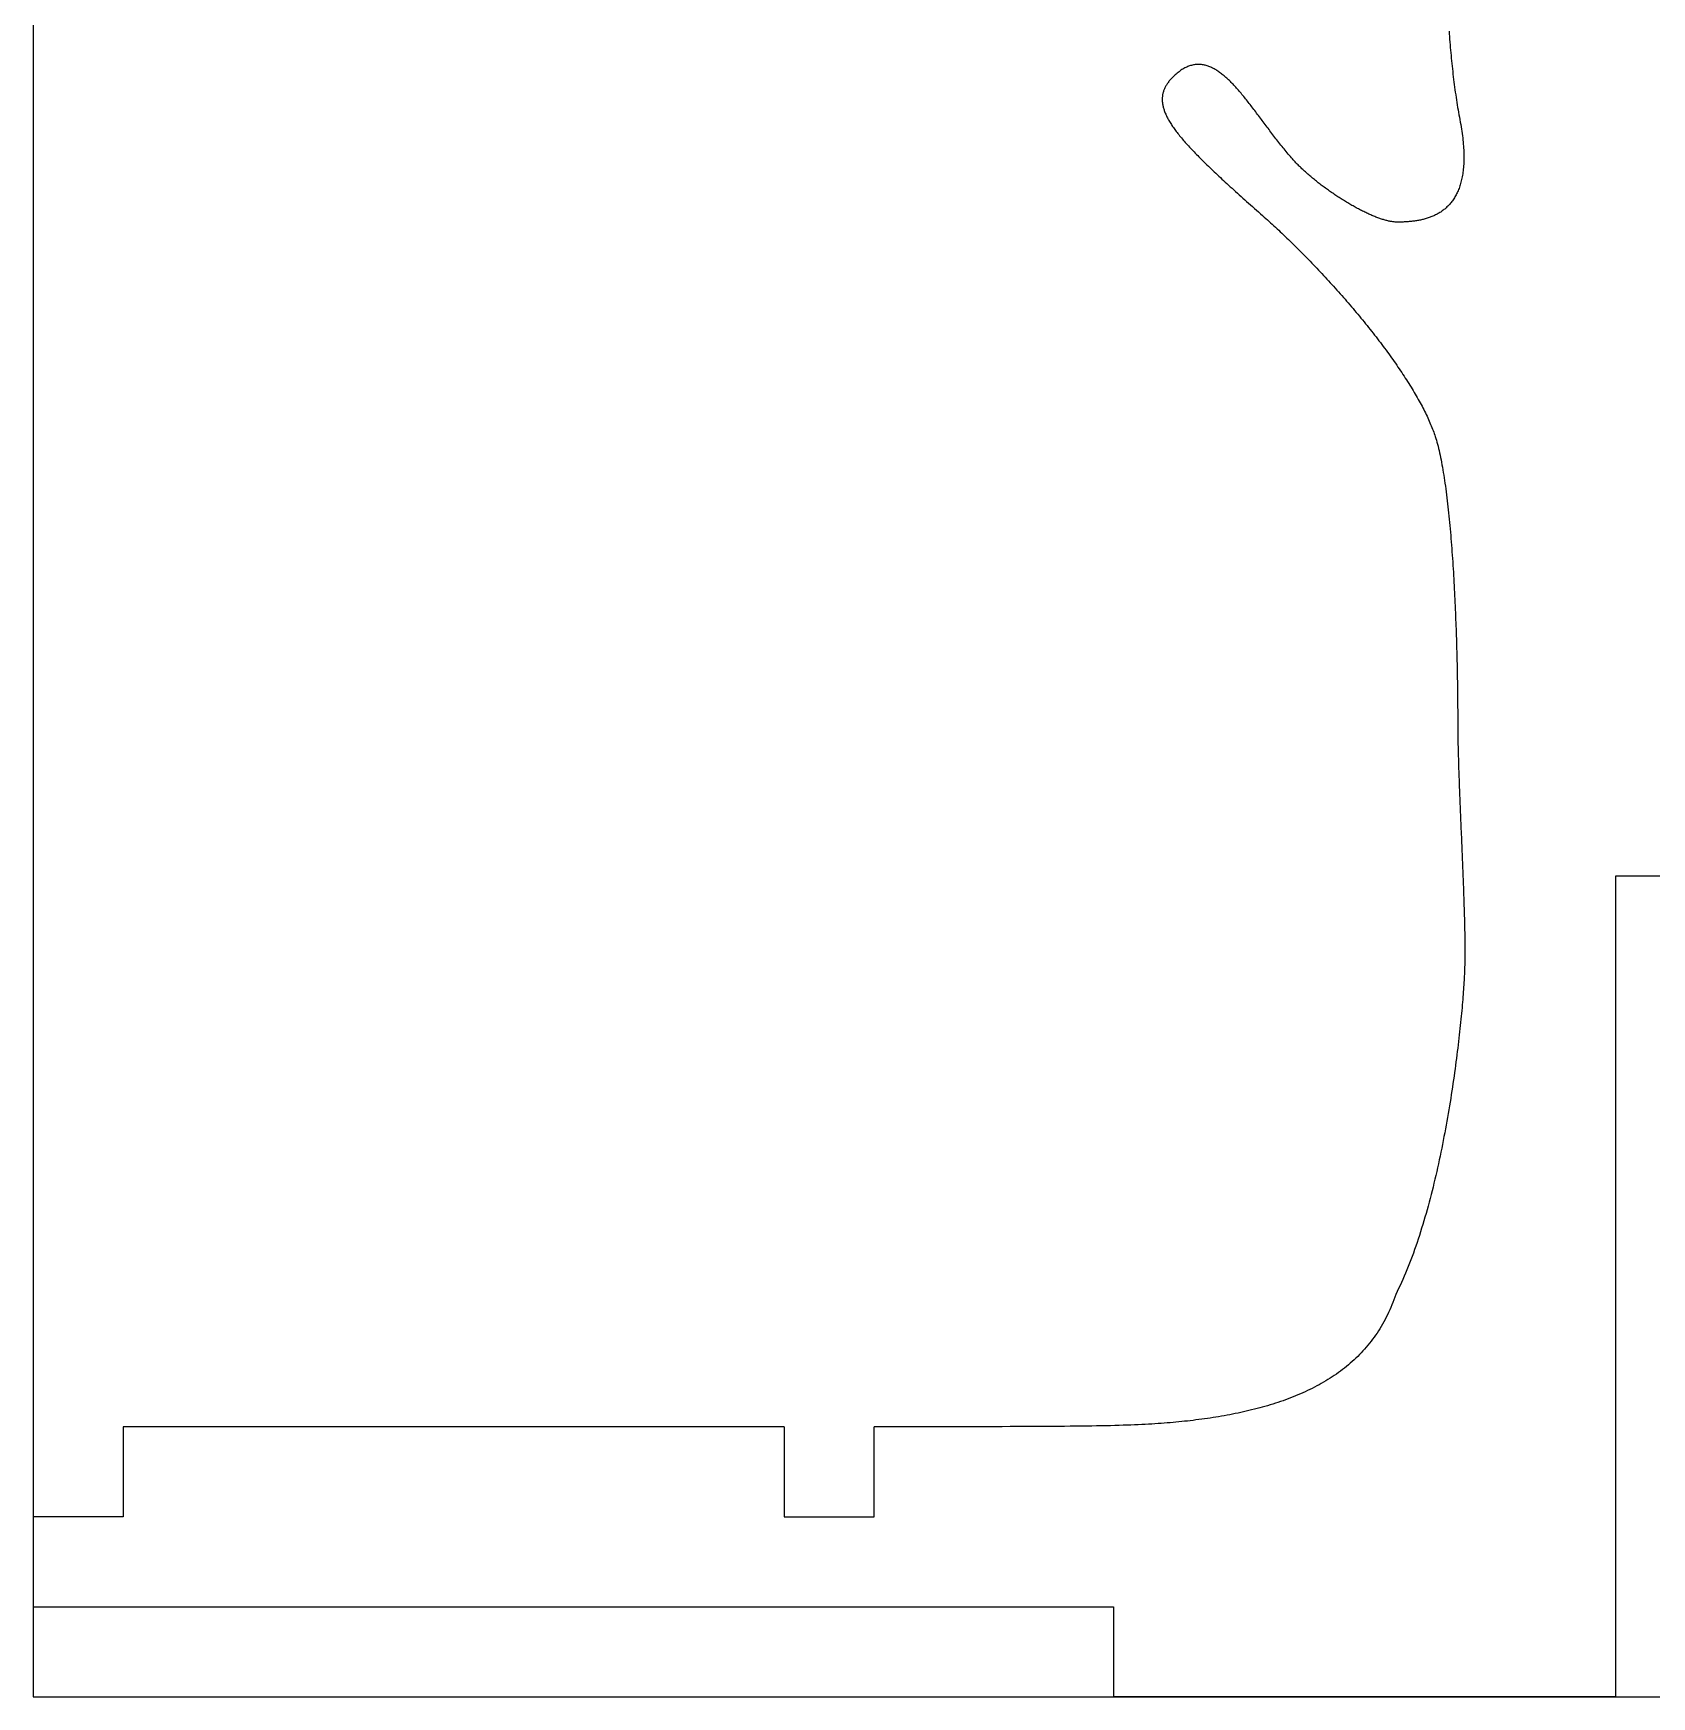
# Model space of a CAD drawing. Extents: x -220 to 640, y 0 to 300.
# Drawn here: x -220 to -130.1, y 0 to 92.4 of the extents above; entities that cross this region are included whole.
import ezdxf

# ---------------------------------------------------------------- set-up
doc = ezdxf.new("R2010")
doc.units = 0
doc.layers.get('0').update_dxf_attribs({"linetype": 'CONTINUOUS'})
doc.layers.add('FT_MACHINE', color=253, linetype='CONTINUOUS')

msp = doc.modelspace()

# ---------------------------------------------------------------- linework, layer by layer
for p, q in [((-132.088, 0), (-132.088, 45.608)), ((-132.088, 45.608), (-127.088, 45.608)), ((-178.285, 15), (-215, 15)), ((-215, 15), (-215, 10)), ((-178.285, 15), (-178.285, 10)), ((-173.285, 10), (-173.285, 15)), ((-215, 10), (-220, 10)), ((-220, 10), (-220, 5)), ((-178.285, 10), (-173.285, 10)), ((-220, 5), (-160, 5)), ((-160, 5), (-160, 0)), ((-132.088, 0), (-160, 0))]:
    msp.add_line(p, q)
for points in [[(-141.359, 92.552, 0), (-141.348, 92.398, 0), (-141.337, 92.245, 0), (-141.326, 92.092, 0), (-141.314, 91.939, 0), (-141.301, 91.787, 0), (-141.289, 91.636, 0), (-141.276, 91.485, 0), (-141.262, 91.335, 0), (-141.249, 91.185, 0), (-141.234, 91.035, 0), (-141.22, 90.887, 0), (-141.205, 90.739, 0), (-141.189, 90.591, 0), (-141.174, 90.444, 0), (-141.157, 90.297, 0), (-141.141, 90.151, 0), (-141.123, 90.006, 0), (-141.106, 89.861, 0), (-141.088, 89.717, 0), (-141.069, 89.573, 0), (-141.05, 89.43, 0), (-141.031, 89.288, 0), (-141.011, 89.146, 0), (-140.99, 89.005, 0), (-140.969, 88.865, 0), (-140.948, 88.725, 0), (-140.926, 88.585, 0), (-140.903, 88.447, 0), (-140.881, 88.309, 0), (-140.857, 88.171, 0), (-140.833, 88.035, 0), (-140.809, 87.898, 0), (-140.784, 87.763, 0), (-140.758, 87.628, 0)], [(-150.056, 85.442, 0), (-150.115, 85.51, 0), (-150.174, 85.579, 0), (-150.233, 85.648, 0), (-150.292, 85.718, 0), (-150.35, 85.787, 0), (-150.408, 85.857, 0), (-150.466, 85.928, 0), (-150.524, 85.998, 0), (-150.581, 86.069, 0), (-150.638, 86.14, 0), (-150.695, 86.211, 0), (-150.751, 86.283, 0), (-150.808, 86.354, 0), (-150.864, 86.426, 0), (-150.92, 86.498, 0), (-150.975, 86.57, 0), (-151.031, 86.641, 0), (-151.086, 86.713, 0), (-151.141, 86.785, 0), (-151.196, 86.857, 0), (-151.25, 86.929, 0), (-151.305, 87.001, 0), (-151.359, 87.073, 0), (-151.413, 87.145, 0), (-151.467, 87.217, 0), (-151.52, 87.288, 0), (-151.574, 87.359, 0), (-151.627, 87.431, 0), (-151.68, 87.502, 0), (-151.733, 87.573, 0), (-151.785, 87.643, 0), (-151.838, 87.713, 0), (-151.89, 87.783, 0), (-151.943, 87.853, 0), (-151.995, 87.922, 0), (-152.047, 87.992, 0), (-152.099, 88.06, 0), (-152.15, 88.129, 0), (-152.202, 88.196, 0), (-152.253, 88.264, 0), (-152.305, 88.331, 0), (-152.356, 88.397, 0), (-152.407, 88.463, 0), (-152.458, 88.529, 0), (-152.509, 88.594, 0), (-152.559, 88.658, 0), (-152.61, 88.722, 0), (-152.66, 88.785, 0), (-152.711, 88.848, 0), (-152.761, 88.909, 0), (-152.812, 88.971, 0), (-152.862, 89.031, 0), (-152.912, 89.091, 0), (-152.962, 89.15, 0), (-153.012, 89.209, 0), (-153.062, 89.266, 0), (-153.112, 89.323, 0), (-153.161, 89.379, 0), (-153.211, 89.434, 0), (-153.261, 89.488, 0), (-153.31, 89.541, 0), (-153.36, 89.594, 0), (-153.409, 89.645, 0), (-153.459, 89.696, 0), (-153.508, 89.745, 0), (-153.558, 89.794, 0), (-153.607, 89.841, 0), (-153.657, 89.888, 0), (-153.706, 89.933, 0), (-153.756, 89.977, 0), (-153.805, 90.021, 0), (-153.854, 90.063, 0), (-153.904, 90.104, 0), (-153.953, 90.143, 0), (-154.003, 90.182, 0), (-154.052, 90.219, 0), (-154.102, 90.255, 0), (-154.151, 90.29, 0), (-154.2, 90.324, 0), (-154.25, 90.356, 0), (-154.3, 90.387, 0), (-154.349, 90.417, 0), (-154.399, 90.445, 0), (-154.449, 90.472, 0), (-154.498, 90.497, 0), (-154.548, 90.521, 0), (-154.598, 90.544, 0), (-154.648, 90.565, 0), (-154.698, 90.585, 0), (-154.748, 90.603, 0), (-154.798, 90.619, 0), (-154.848, 90.634, 0), (-154.899, 90.648, 0), (-154.949, 90.659, 0), (-154.999, 90.67, 0), (-155.05, 90.678, 0), (-155.101, 90.685, 0), (-155.151, 90.69, 0), (-155.202, 90.694, 0), (-155.253, 90.695, 0), (-155.304, 90.695, 0), (-155.356, 90.694, 0), (-155.407, 90.69, 0), (-155.458, 90.684, 0), (-155.51, 90.677, 0), (-155.562, 90.668, 0), (-155.614, 90.657, 0), (-155.666, 90.644, 0), (-155.718, 90.629, 0), (-155.77, 90.612, 0), (-155.823, 90.594, 0), (-155.875, 90.573, 0), (-155.928, 90.55, 0), (-155.981, 90.525, 0), (-156.034, 90.498, 0), (-156.087, 90.469, 0), (-156.141, 90.438, 0), (-156.195, 90.405, 0), (-156.249, 90.37, 0), (-156.303, 90.332, 0), (-156.357, 90.292, 0), (-156.411, 90.25, 0), (-156.466, 90.206, 0), (-156.521, 90.16, 0), (-156.576, 90.111, 0), (-156.631, 90.06, 0), (-156.687, 90.007, 0)], [(-156.687, 90.007, 0), (-156.725, 89.969, 0), (-156.762, 89.931, 0), (-156.797, 89.892, 0), (-156.832, 89.854, 0), (-156.865, 89.816, 0), (-156.897, 89.777, 0), (-156.928, 89.739, 0), (-156.957, 89.7, 0), (-156.985, 89.661, 0), (-157.012, 89.623, 0), (-157.038, 89.584, 0), (-157.062, 89.544, 0), (-157.086, 89.505, 0), (-157.108, 89.465, 0), (-157.128, 89.426, 0), (-157.148, 89.386, 0), (-157.166, 89.346, 0), (-157.183, 89.306, 0), (-157.199, 89.266, 0), (-157.213, 89.225, 0), (-157.227, 89.184, 0), (-157.239, 89.143, 0), (-157.25, 89.102, 0), (-157.259, 89.061, 0), (-157.267, 89.019, 0), (-157.275, 88.977, 0), (-157.28, 88.935, 0), (-157.285, 88.893, 0), (-157.289, 88.85, 0), (-157.291, 88.807, 0), (-157.292, 88.764, 0), (-157.291, 88.72, 0), (-157.29, 88.677, 0), (-157.287, 88.633, 0), (-157.283, 88.588, 0), (-157.278, 88.544, 0), (-157.271, 88.499, 0), (-157.264, 88.454, 0), (-157.255, 88.408, 0), (-157.245, 88.362, 0), (-157.233, 88.316, 0), (-157.221, 88.269, 0), (-157.207, 88.222, 0), (-157.192, 88.175, 0), (-157.176, 88.127, 0), (-157.158, 88.079, 0), (-157.139, 88.031, 0), (-157.119, 87.982, 0), (-157.098, 87.932, 0), (-157.076, 87.883, 0), (-157.052, 87.833, 0), (-157.027, 87.782, 0), (-157.001, 87.731, 0), (-156.974, 87.68, 0), (-156.945, 87.628, 0), (-156.916, 87.576, 0), (-156.885, 87.523, 0), (-156.853, 87.47, 0), (-156.819, 87.416, 0), (-156.784, 87.362, 0), (-156.749, 87.308, 0), (-156.712, 87.253, 0), (-156.673, 87.197, 0), (-156.634, 87.141, 0), (-156.593, 87.085, 0), (-156.551, 87.028, 0), (-156.508, 86.97, 0), (-156.464, 86.912, 0), (-156.418, 86.853, 0), (-156.371, 86.794, 0), (-156.323, 86.734, 0), (-156.274, 86.674, 0), (-156.224, 86.613, 0), (-156.172, 86.552, 0), (-156.119, 86.49, 0), (-156.065, 86.427, 0), (-156.01, 86.364, 0), (-155.953, 86.3, 0), (-155.896, 86.236, 0), (-155.837, 86.171, 0), (-155.777, 86.105, 0), (-155.715, 86.038, 0), (-155.653, 85.972, 0), (-155.589, 85.904, 0), (-155.524, 85.836, 0), (-155.458, 85.767, 0), (-155.391, 85.698, 0), (-155.322, 85.627, 0), (-155.252, 85.556, 0), (-155.181, 85.485, 0), (-155.109, 85.413, 0), (-155.036, 85.34, 0), (-154.961, 85.266, 0), (-154.885, 85.192, 0), (-154.809, 85.117, 0), (-154.73, 85.041, 0), (-154.651, 84.965, 0), (-154.57, 84.887, 0), (-154.489, 84.809, 0), (-154.406, 84.731, 0), (-154.321, 84.651, 0), (-154.236, 84.571, 0), (-154.149, 84.49, 0), (-154.062, 84.408, 0), (-153.973, 84.325, 0), (-153.883, 84.242, 0), (-153.791, 84.158, 0), (-153.699, 84.073, 0), (-153.605, 83.987, 0), (-153.51, 83.9, 0), (-153.414, 83.813, 0), (-153.316, 83.724, 0), (-153.218, 83.635, 0), (-153.118, 83.545, 0), (-153.017, 83.454, 0), (-152.915, 83.363, 0), (-152.812, 83.27, 0), (-152.707, 83.177, 0), (-152.602, 83.082, 0), (-152.495, 82.987, 0), (-152.387, 82.891, 0), (-152.277, 82.794, 0), (-152.167, 82.696, 0), (-152.055, 82.597, 0), (-151.943, 82.497, 0), (-151.829, 82.396, 0), (-151.713, 82.295, 0)], [(-140.758, 87.628, 0), (-140.733, 87.495, 0), (-140.709, 87.364, 0), (-140.687, 87.234, 0), (-140.667, 87.107, 0), (-140.648, 86.982, 0), (-140.631, 86.858, 0), (-140.615, 86.737, 0), (-140.601, 86.618, 0), (-140.588, 86.5, 0), (-140.576, 86.385, 0), (-140.566, 86.271, 0), (-140.558, 86.16, 0), (-140.55, 86.05, 0), (-140.545, 85.942, 0), (-140.54, 85.836, 0), (-140.537, 85.732, 0), (-140.535, 85.63, 0), (-140.535, 85.529, 0), (-140.536, 85.43, 0), (-140.538, 85.334, 0), (-140.542, 85.238, 0), (-140.546, 85.145, 0), (-140.552, 85.053, 0), (-140.56, 84.963, 0), (-140.568, 84.875, 0), (-140.578, 84.788, 0), (-140.589, 84.703, 0), (-140.601, 84.62, 0), (-140.614, 84.538, 0), (-140.628, 84.458, 0), (-140.644, 84.38, 0), (-140.66, 84.303, 0), (-140.678, 84.228, 0), (-140.697, 84.154, 0), (-140.717, 84.082, 0), (-140.738, 84.011, 0), (-140.76, 83.942, 0), (-140.782, 83.875, 0), (-140.806, 83.809, 0), (-140.831, 83.744, 0), (-140.857, 83.681, 0), (-140.884, 83.619, 0), (-140.912, 83.559, 0), (-140.941, 83.5, 0), (-140.971, 83.442, 0), (-141.001, 83.386, 0), (-141.033, 83.331, 0), (-141.065, 83.278, 0), (-141.098, 83.226, 0), (-141.132, 83.175, 0), (-141.167, 83.125, 0), (-141.203, 83.077, 0), (-141.239, 83.03, 0), (-141.277, 82.984, 0), (-141.315, 82.94, 0), (-141.353, 82.897, 0), (-141.393, 82.855, 0), (-141.433, 82.814, 0), (-141.474, 82.774, 0), (-141.516, 82.735, 0), (-141.558, 82.698, 0), (-141.601, 82.662, 0), (-141.644, 82.626, 0), (-141.688, 82.592, 0), (-141.733, 82.559, 0), (-141.779, 82.527, 0), (-141.825, 82.496, 0), (-141.871, 82.466, 0), (-141.918, 82.438, 0), (-141.966, 82.41, 0), (-142.014, 82.383, 0), (-142.063, 82.357, 0), (-142.112, 82.332, 0), (-142.161, 82.308, 0), (-142.212, 82.285, 0), (-142.262, 82.263, 0), (-142.313, 82.241, 0), (-142.364, 82.221, 0), (-142.416, 82.201, 0), (-142.468, 82.182, 0), (-142.521, 82.165, 0), (-142.573, 82.147, 0), (-142.627, 82.131, 0), (-142.68, 82.115, 0), (-142.734, 82.101, 0), (-142.788, 82.087, 0), (-142.842, 82.073, 0), (-142.897, 82.061, 0), (-142.952, 82.049, 0), (-143.007, 82.038, 0), (-143.062, 82.027, 0), (-143.118, 82.017, 0), (-143.173, 82.008, 0), (-143.229, 82, 0), (-143.285, 81.992, 0), (-143.341, 81.984, 0), (-143.398, 81.978, 0), (-143.454, 81.971, 0), (-143.511, 81.966, 0), (-143.567, 81.96, 0), (-143.624, 81.956, 0), (-143.68, 81.952, 0), (-143.737, 81.948, 0), (-143.794, 81.945, 0), (-143.85, 81.942, 0), (-143.907, 81.94, 0), (-143.964, 81.938, 0), (-144.02, 81.936, 0), (-144.077, 81.935, 0), (-144.133, 81.935, 0), (-144.189, 81.934, 0), (-144.237, 81.934, 0), (-144.277, 81.935, 0), (-144.317, 81.937, 0), (-144.359, 81.94, 0), (-144.401, 81.944, 0), (-144.443, 81.949, 0), (-144.487, 81.954, 0), (-144.531, 81.961, 0), (-144.576, 81.968, 0), (-144.621, 81.976, 0), (-144.667, 81.985, 0), (-144.714, 81.995, 0), (-144.761, 82.006, 0), (-144.809, 82.018, 0), (-144.858, 82.03, 0), (-144.907, 82.043, 0), (-144.956, 82.058, 0), (-145.006, 82.072, 0), (-145.057, 82.088, 0), (-145.108, 82.104, 0), (-145.16, 82.121, 0), (-145.212, 82.139, 0), (-145.265, 82.158, 0), (-145.318, 82.177, 0), (-145.372, 82.197, 0), (-145.425, 82.218, 0), (-145.48, 82.24, 0), (-145.535, 82.262, 0), (-145.59, 82.284, 0), (-145.645, 82.308, 0), (-145.701, 82.332, 0), (-145.757, 82.357, 0), (-145.814, 82.382, 0), (-145.871, 82.408, 0), (-145.928, 82.435, 0), (-145.985, 82.462, 0), (-146.043, 82.49, 0), (-146.101, 82.518, 0), (-146.159, 82.547, 0), (-146.218, 82.576, 0), (-146.276, 82.606, 0), (-146.335, 82.637, 0), (-146.394, 82.668, 0), (-146.453, 82.699, 0), (-146.512, 82.731, 0), (-146.572, 82.764, 0), (-146.631, 82.797, 0), (-146.691, 82.83, 0), (-146.751, 82.864, 0), (-146.81, 82.898, 0), (-146.87, 82.933, 0), (-146.93, 82.968, 0), (-146.99, 83.004, 0), (-147.05, 83.04, 0), (-147.11, 83.076, 0), (-147.17, 83.113, 0), (-147.23, 83.15, 0), (-147.29, 83.188, 0), (-147.349, 83.225, 0), (-147.409, 83.264, 0), (-147.469, 83.302, 0), (-147.528, 83.341, 0), (-147.588, 83.38, 0), (-147.647, 83.419, 0), (-147.706, 83.459, 0), (-147.765, 83.499, 0), (-147.824, 83.539, 0), (-147.883, 83.58, 0), (-147.941, 83.621, 0), (-147.999, 83.661, 0), (-148.057, 83.703, 0), (-148.115, 83.744, 0), (-148.173, 83.785, 0), (-148.23, 83.827, 0), (-148.287, 83.869, 0), (-148.343, 83.911, 0), (-148.4, 83.953, 0), (-148.456, 83.996, 0), (-148.511, 84.038, 0), (-148.566, 84.081, 0), (-148.621, 84.123, 0), (-148.676, 84.166, 0), (-148.73, 84.209, 0), (-148.784, 84.252, 0), (-148.837, 84.295, 0), (-148.89, 84.338, 0), (-148.942, 84.381, 0), (-148.994, 84.424, 0), (-149.045, 84.468, 0), (-149.096, 84.511, 0), (-149.146, 84.554, 0), (-149.196, 84.597, 0), (-149.245, 84.64, 0), (-149.294, 84.683, 0), (-149.342, 84.727, 0), (-149.389, 84.769, 0), (-149.436, 84.812, 0), (-149.482, 84.855, 0), (-149.528, 84.898, 0), (-149.573, 84.941, 0), (-149.617, 84.984, 0), (-149.661, 85.026, 0), (-149.704, 85.068, 0), (-149.746, 85.111, 0), (-149.787, 85.153, 0), (-149.828, 85.195, 0), (-149.868, 85.236, 0), (-149.907, 85.278, 0), (-149.945, 85.319, 0), (-149.983, 85.36, 0), (-150.02, 85.401, 0), (-150.056, 85.442, 0)], [(-151.713, 82.295, 0), (-151.626, 82.217, 0), (-151.538, 82.139, 0), (-151.45, 82.06, 0), (-151.361, 81.98, 0), (-151.272, 81.899, 0), (-151.183, 81.817, 0), (-151.093, 81.735, 0), (-151.003, 81.652, 0), (-150.913, 81.568, 0), (-150.822, 81.484, 0), (-150.732, 81.398, 0), (-150.641, 81.313, 0), (-150.549, 81.226, 0), (-150.458, 81.139, 0), (-150.366, 81.051, 0), (-150.275, 80.962, 0), (-150.183, 80.873, 0), (-150.09, 80.783, 0), (-149.998, 80.692, 0), (-149.906, 80.601, 0), (-149.813, 80.509, 0), (-149.72, 80.417, 0), (-149.628, 80.324, 0), (-149.535, 80.231, 0), (-149.442, 80.136, 0), (-149.349, 80.042, 0), (-149.256, 79.947, 0), (-149.163, 79.851, 0), (-149.07, 79.755, 0), (-148.977, 79.659, 0), (-148.884, 79.562, 0), (-148.791, 79.464, 0), (-148.698, 79.367, 0), (-148.605, 79.268, 0), (-148.512, 79.169, 0), (-148.419, 79.07, 0), (-148.327, 78.971, 0), (-148.234, 78.871, 0), (-148.142, 78.771, 0), (-148.049, 78.67, 0), (-147.957, 78.569, 0), (-147.865, 78.468, 0), (-147.774, 78.366, 0), (-147.682, 78.264, 0), (-147.591, 78.162, 0), (-147.499, 78.06, 0), (-147.409, 77.957, 0), (-147.318, 77.854, 0), (-147.228, 77.751, 0), (-147.138, 77.648, 0), (-147.048, 77.544, 0), (-146.958, 77.44, 0), (-146.869, 77.336, 0), (-146.78, 77.232, 0), (-146.692, 77.128, 0), (-146.604, 77.023, 0), (-146.516, 76.919, 0), (-146.428, 76.814, 0), (-146.341, 76.709, 0), (-146.255, 76.604, 0), (-146.169, 76.499, 0), (-146.083, 76.394, 0), (-145.998, 76.289, 0), (-145.913, 76.184, 0), (-145.829, 76.078, 0), (-145.745, 75.973, 0), (-145.662, 75.868, 0), (-145.579, 75.763, 0), (-145.497, 75.657, 0), (-145.415, 75.552, 0), (-145.334, 75.447, 0), (-145.254, 75.342, 0), (-145.174, 75.237, 0), (-145.095, 75.132, 0), (-145.016, 75.027, 0), (-144.938, 74.922, 0), (-144.861, 74.817, 0), (-144.784, 74.713, 0), (-144.708, 74.609, 0), (-144.633, 74.504, 0), (-144.558, 74.4, 0), (-144.484, 74.296, 0), (-144.411, 74.193, 0), (-144.339, 74.089, 0), (-144.267, 73.986, 0), (-144.196, 73.883, 0), (-144.126, 73.78, 0), (-144.057, 73.678, 0), (-143.988, 73.576, 0), (-143.921, 73.474, 0), (-143.854, 73.372, 0), (-143.788, 73.271, 0), (-143.723, 73.17, 0), (-143.659, 73.069, 0), (-143.595, 72.969, 0), (-143.533, 72.869, 0), (-143.471, 72.769, 0), (-143.411, 72.67, 0), (-143.351, 72.571, 0), (-143.293, 72.473, 0), (-143.235, 72.375, 0), (-143.179, 72.277, 0), (-143.123, 72.18, 0), (-143.068, 72.083, 0), (-143.015, 71.987, 0), (-142.962, 71.892, 0), (-142.911, 71.796, 0), (-142.861, 71.702, 0), (-142.811, 71.608, 0), (-142.763, 71.514, 0), (-142.716, 71.421, 0), (-142.67, 71.329, 0), (-142.626, 71.237, 0), (-142.582, 71.145, 0), (-142.54, 71.055, 0), (-142.498, 70.965, 0), (-142.458, 70.875, 0), (-142.42, 70.786, 0), (-142.382, 70.698, 0), (-142.346, 70.611, 0), (-142.311, 70.524, 0), (-142.277, 70.438, 0), (-142.244, 70.352, 0), (-142.213, 70.267, 0), (-142.183, 70.183, 0), (-142.155, 70.1, 0), (-142.127, 70.018, 0)], [(-142.127, 70.018, 0), (-142.096, 69.917, 0), (-142.064, 69.812, 0), (-142.033, 69.704, 0), (-142.003, 69.593, 0), (-141.973, 69.479, 0), (-141.944, 69.361, 0), (-141.915, 69.241, 0), (-141.887, 69.117, 0), (-141.859, 68.991, 0), (-141.832, 68.861, 0), (-141.805, 68.729, 0), (-141.779, 68.594, 0), (-141.753, 68.456, 0), (-141.728, 68.316, 0), (-141.703, 68.173, 0), (-141.679, 68.028, 0), (-141.655, 67.88, 0), (-141.631, 67.731, 0), (-141.608, 67.578, 0), (-141.586, 67.424, 0), (-141.564, 67.267, 0), (-141.542, 67.109, 0), (-141.521, 66.948, 0), (-141.5, 66.785, 0), (-141.48, 66.621, 0), (-141.46, 66.455, 0), (-141.44, 66.287, 0), (-141.421, 66.118, 0), (-141.402, 65.946, 0), (-141.384, 65.774, 0), (-141.366, 65.6, 0), (-141.349, 65.424, 0), (-141.332, 65.248, 0), (-141.315, 65.07, 0), (-141.299, 64.891, 0), (-141.283, 64.71, 0), (-141.268, 64.529, 0), (-141.253, 64.347, 0), (-141.238, 64.164, 0), (-141.223, 63.98, 0), (-141.209, 63.795, 0), (-141.196, 63.61, 0), (-141.183, 63.424, 0), (-141.17, 63.237, 0), (-141.157, 63.05, 0), (-141.145, 62.862, 0), (-141.133, 62.675, 0), (-141.121, 62.487, 0), (-141.11, 62.298, 0), (-141.099, 62.11, 0), (-141.089, 61.921, 0), (-141.078, 61.733, 0), (-141.068, 61.544, 0), (-141.059, 61.356, 0), (-141.049, 61.168, 0), (-141.04, 60.98, 0), (-141.032, 60.792, 0), (-141.023, 60.605, 0), (-141.015, 60.419, 0), (-141.007, 60.233, 0), (-141, 60.047, 0), (-140.992, 59.862, 0), (-140.985, 59.678, 0), (-140.979, 59.495, 0), (-140.972, 59.313, 0), (-140.966, 59.131, 0), (-140.96, 58.951, 0), (-140.954, 58.772, 0), (-140.949, 58.593, 0), (-140.943, 58.416, 0), (-140.938, 58.241, 0), (-140.934, 58.066, 0), (-140.929, 57.894, 0), (-140.925, 57.722, 0), (-140.921, 57.553, 0), (-140.917, 57.385, 0), (-140.913, 57.218, 0), (-140.91, 57.053, 0), (-140.906, 56.891, 0), (-140.903, 56.73, 0), (-140.9, 56.571, 0), (-140.898, 56.414, 0), (-140.895, 56.259, 0), (-140.893, 56.107, 0), (-140.891, 55.956, 0), (-140.889, 55.808, 0), (-140.887, 55.663, 0), (-140.886, 55.52, 0), (-140.884, 55.379, 0), (-140.883, 55.241, 0), (-140.882, 55.105, 0), (-140.881, 54.973, 0), (-140.88, 54.843, 0), (-140.879, 54.716, 0), (-140.879, 54.592, 0), (-140.879, 54.471, 0), (-140.878, 54.353, 0), (-140.878, 54.238, 0), (-140.878, 54.126, 0), (-140.878, 54.014, 0), (-140.877, 53.899, 0), (-140.876, 53.782, 0), (-140.875, 53.664, 0), (-140.874, 53.544, 0), (-140.872, 53.422, 0), (-140.871, 53.298, 0), (-140.868, 53.173, 0), (-140.866, 53.046, 0), (-140.864, 52.917, 0), (-140.861, 52.787, 0), (-140.858, 52.655, 0), (-140.854, 52.522, 0), (-140.851, 52.388, 0), (-140.847, 52.252, 0), (-140.843, 52.114, 0), (-140.839, 51.976, 0), (-140.835, 51.836, 0), (-140.831, 51.695, 0), (-140.826, 51.553, 0), (-140.821, 51.409, 0), (-140.817, 51.265, 0), (-140.812, 51.12, 0), (-140.806, 50.973, 0), (-140.801, 50.826, 0), (-140.796, 50.678, 0), (-140.79, 50.529, 0), (-140.784, 50.379, 0), (-140.779, 50.228, 0), (-140.773, 50.077, 0), (-140.767, 49.925, 0), (-140.761, 49.773, 0), (-140.754, 49.619, 0), (-140.748, 49.466, 0), (-140.742, 49.312, 0), (-140.736, 49.157, 0), (-140.729, 49.002, 0), (-140.723, 48.846, 0), (-140.716, 48.691, 0), (-140.71, 48.535, 0), (-140.703, 48.379, 0), (-140.696, 48.222, 0), (-140.69, 48.066, 0), (-140.683, 47.909, 0), (-140.676, 47.752, 0), (-140.67, 47.596, 0), (-140.663, 47.439, 0), (-140.657, 47.283, 0), (-140.65, 47.126, 0), (-140.643, 46.97, 0), (-140.637, 46.814, 0), (-140.63, 46.658, 0), (-140.624, 46.503, 0), (-140.618, 46.348, 0), (-140.611, 46.193, 0), (-140.605, 46.039, 0), (-140.599, 45.885, 0), (-140.593, 45.732, 0), (-140.587, 45.58, 0), (-140.581, 45.428, 0), (-140.575, 45.276, 0), (-140.569, 45.126, 0), (-140.564, 44.976, 0), (-140.558, 44.827, 0), (-140.553, 44.678, 0), (-140.548, 44.531, 0), (-140.543, 44.385, 0), (-140.538, 44.239, 0), (-140.533, 44.095, 0), (-140.529, 43.951, 0), (-140.524, 43.809, 0), (-140.52, 43.668, 0), (-140.516, 43.528, 0), (-140.512, 43.389, 0), (-140.508, 43.252, 0), (-140.505, 43.116, 0), (-140.502, 42.981, 0), (-140.499, 42.848, 0), (-140.496, 42.716, 0), (-140.493, 42.586, 0), (-140.491, 42.458, 0), (-140.489, 42.33, 0), (-140.487, 42.205, 0), (-140.485, 42.081, 0), (-140.484, 41.959, 0), (-140.483, 41.839, 0), (-140.482, 41.72, 0), (-140.481, 41.604, 0), (-140.481, 41.489, 0), (-140.481, 41.376, 0), (-140.481, 41.265, 0), (-140.482, 41.157, 0), (-140.483, 41.05, 0), (-140.484, 40.946, 0), (-140.486, 40.843, 0), (-140.488, 40.743, 0), (-140.49, 40.645, 0), (-140.493, 40.55, 0), (-140.496, 40.455, 0), (-140.499, 40.357, 0), (-140.503, 40.255, 0), (-140.508, 40.149, 0), (-140.513, 40.039, 0), (-140.519, 39.925, 0), (-140.526, 39.807, 0), (-140.533, 39.686, 0), (-140.541, 39.561, 0), (-140.549, 39.433, 0), (-140.558, 39.301, 0), (-140.568, 39.165, 0), (-140.578, 39.027, 0), (-140.589, 38.885, 0), (-140.601, 38.739, 0), (-140.613, 38.591, 0), (-140.626, 38.44, 0), (-140.639, 38.285, 0), (-140.654, 38.128, 0), (-140.668, 37.968, 0), (-140.684, 37.805, 0), (-140.7, 37.64, 0), (-140.717, 37.471, 0), (-140.734, 37.301, 0), (-140.753, 37.127, 0), (-140.772, 36.952, 0), (-140.791, 36.774, 0), (-140.812, 36.593, 0), (-140.833, 36.411, 0), (-140.854, 36.226, 0), (-140.877, 36.04, 0), (-140.9, 35.851, 0), (-140.924, 35.66, 0), (-140.948, 35.468, 0), (-140.974, 35.273, 0), (-141, 35.078, 0), (-141.027, 34.88, 0), (-141.054, 34.681, 0), (-141.082, 34.48, 0), (-141.112, 34.278, 0), (-141.141, 34.074, 0), (-141.172, 33.87, 0), (-141.203, 33.663, 0), (-141.235, 33.456, 0), (-141.268, 33.248, 0), (-141.302, 33.039, 0), (-141.336, 32.829, 0), (-141.372, 32.617, 0), (-141.408, 32.406, 0), (-141.445, 32.193, 0), (-141.482, 31.98, 0), (-141.521, 31.766, 0), (-141.56, 31.552, 0), (-141.6, 31.337, 0), (-141.641, 31.122, 0), (-141.683, 30.906, 0), (-141.725, 30.69, 0), (-141.769, 30.474, 0), (-141.813, 30.259, 0), (-141.858, 30.043, 0), (-141.904, 29.827, 0), (-141.951, 29.611, 0), (-141.999, 29.395, 0), (-142.047, 29.18, 0), (-142.097, 28.965, 0), (-142.147, 28.75, 0), (-142.198, 28.536, 0), (-142.25, 28.322, 0), (-142.303, 28.109, 0), (-142.357, 27.897, 0), (-142.411, 27.685, 0), (-142.467, 27.474, 0), (-142.523, 27.265, 0), (-142.581, 27.056, 0), (-142.639, 26.848, 0), (-142.698, 26.641, 0), (-142.759, 26.435, 0), (-142.82, 26.231, 0), (-142.882, 26.028, 0), (-142.945, 25.826, 0), (-143.008, 25.626, 0), (-143.073, 25.427, 0), (-143.139, 25.23, 0), (-143.206, 25.035, 0), (-143.273, 24.841, 0), (-143.342, 24.649, 0), (-143.412, 24.46, 0), (-143.482, 24.272, 0), (-143.554, 24.086, 0), (-143.626, 23.902, 0), (-143.7, 23.72, 0), (-143.774, 23.54, 0), (-143.85, 23.363, 0), (-143.926, 23.188, 0), (-144.004, 23.016, 0), (-144.082, 22.846, 0), (-144.162, 22.679, 0), (-144.243, 22.514, 0), (-144.324, 22.352, 0), (-144.376, 22.203, 0), (-144.427, 22.056, 0), (-144.481, 21.911, 0), (-144.536, 21.768, 0), (-144.594, 21.628, 0), (-144.654, 21.489, 0), (-144.716, 21.352, 0), (-144.779, 21.217, 0), (-144.845, 21.084, 0), (-144.912, 20.953, 0), (-144.982, 20.824, 0), (-145.053, 20.697, 0), (-145.126, 20.572, 0), (-145.201, 20.448, 0), (-145.278, 20.327, 0), (-145.357, 20.207, 0), (-145.437, 20.09, 0), (-145.519, 19.974, 0), (-145.603, 19.859, 0), (-145.689, 19.747, 0), (-145.776, 19.636, 0), (-145.865, 19.527, 0), (-145.956, 19.42, 0), (-146.048, 19.315, 0), (-146.142, 19.211, 0), (-146.238, 19.109, 0), (-146.335, 19.009, 0), (-146.434, 18.91, 0), (-146.534, 18.813, 0), (-146.636, 18.718, 0), (-146.739, 18.624, 0), (-146.844, 18.532, 0), (-146.95, 18.442, 0), (-147.058, 18.353, 0), (-147.167, 18.265, 0), (-147.277, 18.18, 0), (-147.389, 18.095, 0), (-147.502, 18.013, 0), (-147.617, 17.931, 0), (-147.733, 17.852, 0), (-147.85, 17.774, 0), (-147.969, 17.697, 0), (-148.089, 17.622, 0), (-148.21, 17.548, 0), (-148.332, 17.475, 0), (-148.456, 17.404, 0), (-148.58, 17.335, 0), (-148.706, 17.267, 0), (-148.833, 17.2, 0), (-148.961, 17.134, 0), (-149.09, 17.07, 0), (-149.221, 17.007, 0), (-149.352, 16.946, 0), (-149.485, 16.886, 0), (-149.618, 16.827, 0), (-149.753, 16.769, 0), (-149.888, 16.713, 0), (-150.025, 16.658, 0), (-150.162, 16.604, 0), (-150.3, 16.551, 0), (-150.44, 16.499, 0), (-150.58, 16.449, 0), (-150.721, 16.4, 0), (-150.863, 16.352, 0), (-151.005, 16.305, 0), (-151.149, 16.259, 0), (-151.293, 16.215, 0), (-151.438, 16.171, 0), (-151.584, 16.129, 0), (-151.731, 16.087, 0), (-151.878, 16.047, 0), (-152.026, 16.008, 0), (-152.174, 15.969, 0), (-152.324, 15.932, 0), (-152.474, 15.896, 0), (-152.624, 15.86, 0), (-152.775, 15.826, 0), (-152.927, 15.793, 0), (-153.079, 15.76, 0), (-153.232, 15.729, 0), (-153.385, 15.698, 0), (-153.539, 15.668, 0), (-153.693, 15.639, 0), (-153.848, 15.611, 0), (-154.003, 15.584, 0), (-154.159, 15.558, 0), (-154.315, 15.532, 0), (-154.471, 15.508, 0), (-154.628, 15.484, 0), (-154.785, 15.461, 0), (-154.942, 15.438, 0), (-155.1, 15.417, 0), (-155.258, 15.396, 0), (-155.416, 15.376, 0), (-155.574, 15.356, 0), (-155.733, 15.338, 0), (-155.892, 15.319, 0), (-156.051, 15.302, 0), (-156.21, 15.285, 0), (-156.369, 15.269, 0), (-156.529, 15.254, 0), (-156.69, 15.239, 0), (-156.853, 15.224, 0), (-157.017, 15.211, 0), (-157.183, 15.197, 0), (-157.351, 15.185, 0), (-157.522, 15.173, 0), (-157.697, 15.161, 0), (-157.874, 15.15, 0), (-158.056, 15.14, 0), (-158.242, 15.13, 0), (-158.432, 15.12, 0), (-158.628, 15.111, 0), (-158.829, 15.103, 0), (-159.035, 15.095, 0), (-159.247, 15.087, 0), (-159.466, 15.08, 0), (-159.692, 15.073, 0), (-159.924, 15.066, 0), (-160.164, 15.06, 0), (-160.412, 15.055, 0), (-160.668, 15.05, 0), (-160.933, 15.044, 0), (-161.206, 15.04, 0), (-161.489, 15.036, 0), (-161.782, 15.032, 0), (-162.084, 15.028, 0), (-162.397, 15.025, 0), (-162.721, 15.022, 0), (-163.055, 15.019, 0), (-163.401, 15.016, 0), (-163.759, 15.014, 0), (-164.129, 15.012, 0), (-164.512, 15.01, 0), (-164.908, 15.008, 0), (-165.316, 15.007, 0), (-165.739, 15.006, 0), (-166.175, 15.005, 0), (-166.626, 15.004, 0), (-167.091, 15.003, 0), (-167.572, 15.002, 0), (-168.068, 15.002, 0), (-168.579, 15.001, 0), (-169.107, 15.001, 0), (-169.651, 15, 0), (-170.213, 15, 0), (-170.791, 15, 0), (-171.387, 15, 0), (-172.001, 15, 0), (-172.634, 15, 0), (-173.285, 15, 0)]]:
    msp.add_polyline3d(points)
at = {"layer": 'FT_MACHINE'}
msp.add_lwpolyline([(-220, 0), (-20, 0), (-20, 300), (-220, 300)], close=True, dxfattribs=at)

doc.saveas('drawing.dxf')
